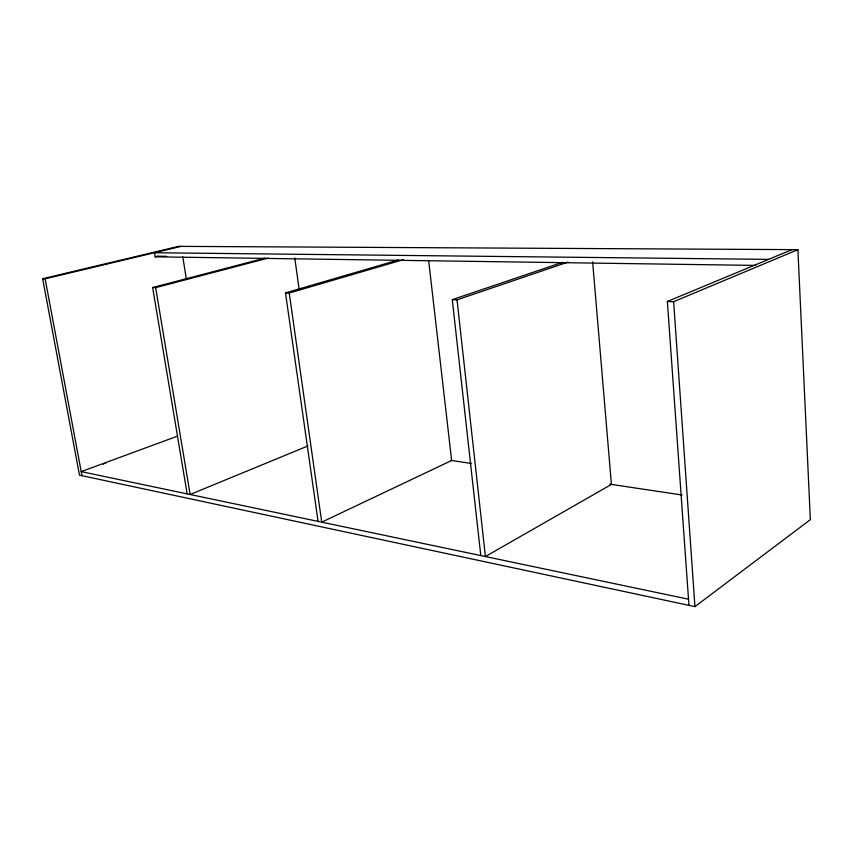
<?xml version="1.0" encoding="UTF-8"?>
<svg xmlns="http://www.w3.org/2000/svg" width="853" height="853" viewBox="0 0 853 853"><rect width="100%" height="100%" fill="white"/><g stroke="black" fill="none" stroke-linecap="round" stroke-linejoin="round"><path stroke-width="1.28" d="M694.939 606.632L810.35 519.669L797.896 249.652L178.544 246.368L42.65 278.728L79.489 475.164L694.939 606.632L673.625 301.706L797.896 249.652M688.957 605.353L667.366 301.472L792.042 249.62M308.061 445.906L190.134 494.505L155.651 287.642L152.634 287.514L187.148 493.876M177.253 436.235L81.206 471.624L688.52 599.211M480.793 555.57L452.282 299.648L457.037 299.84L568.002 262.106M452.282 299.648L562.351 262.383M318.062 521.386L285.499 292.899L289.242 293.048L403.586 259.6M285.499 292.899L398.596 259.909M152.634 287.514L265.198 258.043M155.651 287.642L268.247 258.086M768.585 259.376L154.489 252.733L155.171 256.828L157.698 256.209M42.65 278.728L45.134 278.824L181.103 246.378M166.74 256.316L157.794 256.188M155.171 256.828L755.598 265.411M667.366 301.472L673.625 301.706M450.512 460.332L471.56 463.488M609.735 484.173L682.112 495.007M45.134 278.824L81.963 475.686M182.777 256.838L186.349 279.059M289.242 293.048L321.73 522.153L451.642 460.503L428.632 260.432M294.765 257.958L299.179 289.53M457.037 299.84L485.41 556.54L611.43 484.419L592.632 261.903M103.426 464.469A2.911 0.757 -10.6 0 1 103.576 464.213M104.93 463.542A2.911 0.757 -10.6 0 1 105.633 463.35"/></g></svg>
